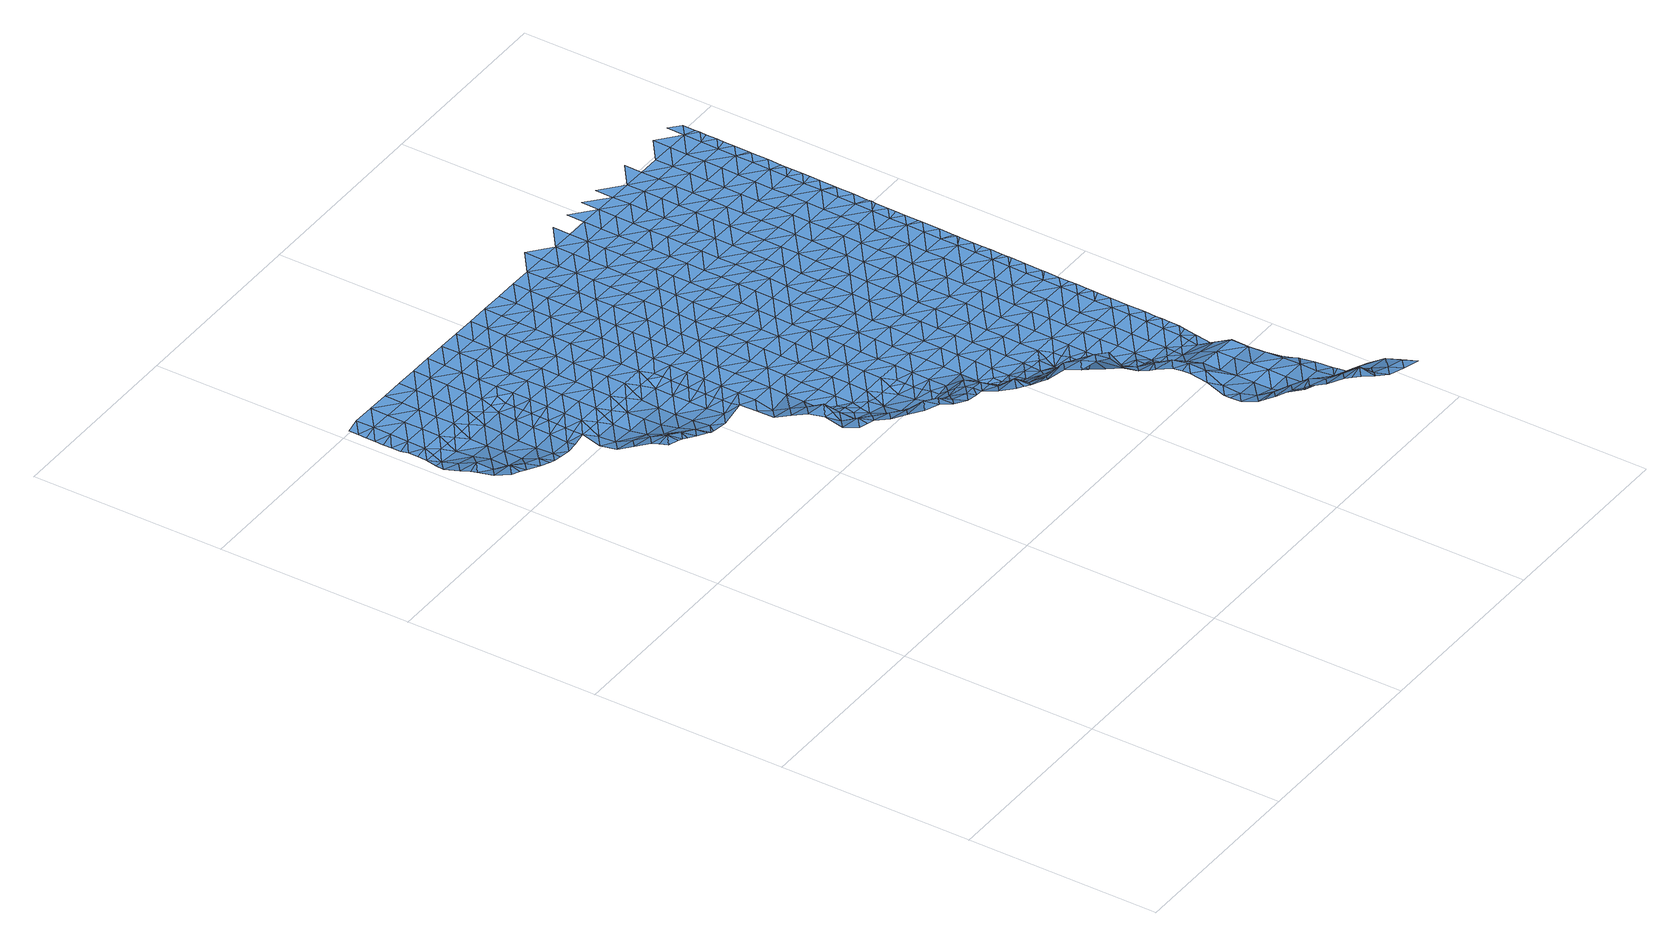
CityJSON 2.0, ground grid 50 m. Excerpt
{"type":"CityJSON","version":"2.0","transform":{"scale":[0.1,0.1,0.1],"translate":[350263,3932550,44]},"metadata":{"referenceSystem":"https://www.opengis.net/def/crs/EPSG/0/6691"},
"CityObjects":{
"waterbody1":{"type":"WaterBody","attributes":{"name":"8","class":"1140","function":"1","WaterBodyRiverFloodingRiskAttribute.description":"4","WaterBodyRiverFloodingRiskAttribute.rankOrg":"2","WaterBodyRiverFloodingRiskAttribute.adminType":"2","WaterBodyRiverFloodingRiskAttribute.scale":"L1"},"geometry":[{"type":"MultiSurface","lod":"1","boundaries":[[[0,1,2]],[[0,3,1]],[[3,4,1]],[[1,5,2]],[[6,5,7]],[[6,2,5]],[[4,8,1]],[[5,9,7]],[[9,10,11]],[[11,7,9]],[[12,13,14]],[[1,15,5]],[[12,10,9]],[[14,10,12]],[[16,15,1]],[[1,8,16]],[[5,17,9]],[[18,13,19]],[[8,20,16]],[[13,12,19]],[[20,21,16]],[[12,9,17]],[[5,15,17]],[[22,19,12]],[[23,12,17]],[[16,24,15]],[[16,21,25]],[[12,23,22]],[[15,26,17]],[[21,27,25]],[[24,16,25]],[[24,26,15]],[[17,26,23]],[[27,28,25]],[[22,23,29]],[[30,24,25]],[[29,23,26]],[[31,25,28]],[[29,32,22]],[[31,30,25]],[[33,31,28]],[[24,34,26]],[[26,35,29]],[[33,36,31]],[[34,24,30]],[[34,35,26]],[[36,37,31]],[[32,29,35]],[[38,39,40]],[[41,40,39]],[[31,42,30]],[[43,41,39]],[[39,44,43]],[[44,45,46]],[[47,34,30]],[[48,37,36]],[[46,43,44]],[[32,35,49]],[[38,50,39]],[[42,31,37]],[[44,51,45]],[[51,52,53]],[[53,45,51]],[[48,54,37]],[[47,55,34]],[[51,56,52]],[[57,39,50]],[[30,42,47]],[[39,58,44]],[[59,49,35]],[[60,56,61]],[[60,52,56]],[[35,34,55]],[[62,57,50]],[[56,63,61]],[[63,54,64]],[[44,65,51]],[[66,37,54]],[[37,67,42]],[[64,61,63]],[[58,39,57]],[[58,65,44]],[[59,35,55]],[[51,68,56]],[[66,54,63]],[[62,69,57]],[[65,68,51]],[[67,37,66]],[[47,70,55]],[[56,71,63]],[[47,42,70]],[[69,72,57]],[[68,71,56]],[[63,71,66]],[[42,67,70]],[[58,73,65]],[[74,72,69]],[[66,75,67]],[[58,57,73]],[[55,70,76]],[[59,55,77]],[[73,57,72]],[[65,78,68]],[[73,78,65]],[[55,76,77]],[[66,71,75]],[[67,79,70]],[[74,80,72]],[[81,82,83]],[[84,79,67]],[[82,81,85]],[[78,86,68]],[[68,87,71]],[[67,75,84]],[[70,88,76]],[[83,89,90]],[[86,87,68]],[[87,75,71]],[[79,88,70]],[[83,82,89]],[[85,91,82]],[[76,92,77]],[[72,80,93]],[[94,90,95]],[[96,97,82]],[[82,97,89]],[[73,72,98]],[[90,89,95]],[[73,99,78]],[[82,91,96]],[[80,100,93]],[[98,72,93]],[[98,99,73]],[[94,101,102]],[[103,104,75]],[[103,75,87]],[[76,88,92]],[[94,95,101]],[[78,105,86]],[[84,75,104]],[[84,106,79]],[[97,107,89]],[[108,95,89]],[[100,109,93]],[[104,106,84]],[[110,102,111]],[[102,101,111]],[[86,112,87]],[[107,108,89]],[[105,78,99]],[[105,112,86]],[[112,103,87]],[[88,79,106]],[[113,114,115]],[[114,110,111]],[[113,110,114]],[[107,97,116]],[[117,92,88]],[[98,93,118]],[[93,109,118]],[[101,95,119]],[[101,120,111]],[[98,121,99]],[[122,118,109]],[[123,115,124]],[[125,88,106]],[[116,126,107]],[[119,95,108]],[[115,114,124]],[[127,123,124]],[[111,120,114]],[[124,128,127]],[[104,103,129]],[[128,130,131]],[[99,132,105]],[[129,103,112]],[[131,127,128]],[[98,118,121]],[[88,125,117]],[[133,134,135]],[[120,101,119]],[[126,136,107]],[[137,124,114]],[[107,136,108]],[[122,138,118]],[[128,139,130]],[[120,137,114]],[[139,140,141]],[[132,99,121]],[[126,135,142]],[[141,130,139]],[[132,143,105]],[[105,144,112]],[[145,119,108]],[[104,129,146]],[[135,134,142]],[[106,104,147]],[[142,136,126]],[[148,128,124]],[[147,104,146]],[[149,138,150]],[[151,129,112]],[[118,152,121]],[[149,140,139]],[[150,140,149]],[[134,153,142]],[[125,106,154]],[[125,155,117]],[[156,120,119]],[[118,138,157]],[[144,105,143]],[[108,136,145]],[[124,137,158]],[[128,159,139]],[[106,147,154]],[[121,160,132]],[[153,161,142]],[[162,156,119]],[[138,149,157]],[[162,119,145]],[[152,118,157]],[[124,158,148]],[[142,163,136]],[[151,112,144]],[[146,129,151]],[[120,164,137]],[[125,154,155]],[[132,165,143]],[[161,163,142]],[[156,164,120]],[[149,139,159]],[[166,161,153]],[[128,148,159]],[[147,146,167]],[[121,152,160]],[[167,146,151]],[[147,168,154]],[[158,137,164]],[[145,169,162]],[[157,149,170]],[[165,132,160]],[[144,143,165]],[[145,136,169]],[[171,152,157]],[[144,172,151]],[[149,159,170]],[[166,173,161]],[[147,167,168]],[[148,158,174]],[[136,163,169]],[[162,175,156]],[[176,171,157]],[[177,159,148]],[[158,164,174]],[[172,144,165]],[[178,167,151]],[[157,170,176]],[[152,179,160]],[[180,164,156]],[[154,168,181]],[[155,154,182]],[[175,162,169]],[[183,184,185]],[[186,161,173]],[[187,148,174]],[[161,188,163]],[[175,180,156]],[[189,183,185]],[[190,165,160]],[[184,191,185]],[[159,192,170]],[[154,181,182]],[[151,172,193]],[[167,194,168]],[[195,196,197]],[[177,148,187]],[[179,152,171]],[[195,189,185]],[[197,189,195]],[[163,198,169]],[[178,151,193]],[[178,194,167]],[[194,181,168]],[[180,199,164]],[[191,200,185]],[[173,201,186]],[[165,202,172]],[[161,186,188]],[[192,159,177]],[[169,198,175]],[[203,196,195]],[[204,196,203]],[[190,202,165]],[[205,171,176]],[[206,207,185]],[[208,182,181]],[[185,207,195]],[[174,164,209]],[[160,179,190]],[[210,204,203]],[[206,185,200]],[[172,202,193]],[[176,170,211]],[[201,212,186]],[[198,163,188]],[[213,180,175]],[[203,214,210]],[[194,208,181]],[[214,215,216]],[[164,199,209]],[[187,217,177]],[[216,210,214]],[[198,213,175]],[[170,192,211]],[[218,179,171]],[[187,174,217]],[[207,219,195]],[[220,188,186]],[[214,221,215]],[[208,222,182]],[[217,174,209]],[[195,223,203]],[[205,218,171]],[[224,221,212]],[[218,190,179]],[[220,186,212]],[[224,215,221]],[[178,193,225]],[[213,226,180]],[[176,211,205]],[[180,227,199]],[[193,202,225]],[[178,228,194]],[[203,223,214]],[[226,227,180]],[[229,219,207]],[[192,177,230]],[[231,209,199]],[[220,212,221]],[[232,202,190]],[[177,217,230]],[[192,233,211]],[[234,208,194]],[[198,188,235]],[[178,225,236]],[[195,219,223]],[[227,231,199]],[[231,217,209]],[[223,237,214]],[[188,220,235]],[[238,192,230]],[[198,239,213]],[[228,178,236]],[[229,240,219]],[[221,214,237]],[[241,222,208]],[[190,218,242]],[[243,226,213]],[[237,244,221]],[[221,245,220]],[[232,190,242]],[[217,246,230]],[[198,235,247]],[[192,238,233]],[[234,194,228]],[[205,211,248]],[[225,202,249]],[[239,198,247]],[[225,250,236]],[[251,238,230]],[[252,219,240]],[[248,211,233]],[[253,227,226]],[[254,255,256]],[[246,217,231]],[[249,202,232]],[[256,255,257]],[[240,254,256]],[[241,208,234]],[[236,250,228]],[[218,205,258]],[[235,220,245]],[[243,253,226]],[[253,231,227]],[[221,244,245]],[[223,219,259]],[[213,239,243]],[[223,260,237]],[[252,240,256]],[[258,261,218]],[[250,225,249]],[[238,262,233]],[[205,248,258]],[[257,263,256]],[[230,246,251]],[[251,262,238]],[[242,218,261]],[[264,265,235]],[[219,252,259]],[[237,266,244]],[[267,246,231]],[[232,242,261]],[[235,245,264]],[[268,249,232]],[[247,235,265]],[[247,269,239]],[[234,228,270]],[[271,252,256]],[[262,272,233]],[[233,273,248]],[[260,266,237]],[[265,269,247]],[[269,243,239]],[[228,250,270]],[[223,259,260]],[[244,266,245]],[[274,267,231]],[[231,253,274]],[[268,232,261]],[[246,275,251]],[[256,263,271]],[[248,276,258]],[[249,277,250]],[[278,253,243]],[[234,270,279]],[[241,234,280]],[[245,281,264]],[[252,282,259]],[[273,233,272]],[[273,276,248]],[[251,275,262]],[[283,277,249]],[[269,278,243]],[[284,261,258]],[[263,285,271]],[[283,249,268]],[[234,279,280]],[[286,252,271]],[[250,287,270]],[[281,245,266]],[[253,288,274]],[[276,284,258]],[[284,268,261]],[[246,267,275]],[[264,289,265]],[[262,290,272]],[[278,288,253]],[[285,291,271]],[[282,252,286]],[[260,259,282]],[[270,287,279]],[[289,269,265]],[[292,273,272]],[[293,267,274]],[[264,281,294]],[[287,250,277]],[[268,295,283]],[[296,286,271]],[[262,275,290]],[[297,298,260]],[[279,299,280]],[[298,281,266]],[[297,260,282]],[[300,293,274]],[[296,271,291]],[[264,294,289]],[[301,278,269]],[[266,260,298]],[[300,274,288]],[[273,302,276]],[[295,268,284]],[[267,303,275]],[[272,290,292]],[[299,279,287]],[[304,305,306]],[[301,288,278]],[[307,305,308]],[[307,306,305]],[[296,309,286]],[[310,269,289]],[[281,311,294]],[[277,283,312]],[[302,273,292]],[[296,291,313]],[[314,284,276]],[[275,315,290]],[[309,316,286]],[[277,317,287]],[[316,297,282]],[[305,318,308]],[[302,319,276]],[[320,311,281]],[[283,295,312]],[[280,299,321]],[[322,308,318]],[[282,286,316]],[[269,310,301]],[[319,314,276]],[[281,298,320]],[[267,293,303]],[[323,322,318]],[[304,324,305]],[[325,280,321]],[[326,295,284]],[[313,327,296]],[[290,328,292]],[[329,299,287]],[[289,294,311]],[[277,312,317]],[[330,331,332]],[[300,288,333]],[[332,323,330]],[[315,328,290]],[[333,288,301]],[[297,334,298]],[[300,335,293]],[[275,303,315]],[[323,318,330]],[[295,326,312]],[[336,309,296]],[[337,287,317]],[[305,338,318]],[[327,336,296]],[[339,321,299]],[[310,289,340]],[[341,327,342]],[[298,334,320]],[[343,344,345]],[[341,331,330]],[[346,301,310]],[[342,331,341]],[[302,292,328]],[[297,316,347]],[[345,344,348]],[[324,343,345]],[[326,284,314]],[[289,311,340]],[[349,317,312]],[[329,287,337]],[[302,350,319]],[[329,339,299]],[[300,333,335]],[[305,324,338]],[[293,351,303]],[[334,297,347]],[[341,336,327]],[[352,346,310]],[[353,311,320]],[[352,310,340]],[[354,333,301]],[[334,355,320]],[[356,293,335]],[[324,345,338]],[[348,357,345]],[[350,302,328]],[[358,359,318]],[[360,314,319]],[[325,321,339]],[[303,361,315]],[[362,341,330]],[[353,340,311]],[[312,326,349]],[[316,363,347]],[[346,354,301]],[[318,338,358]],[[330,318,359]],[[309,336,364]],[[316,309,363]],[[360,326,314]],[[293,356,351]],[[315,361,328]],[[359,362,330]],[[362,336,341]],[[365,317,349]],[[345,366,338]],[[319,350,367]],[[366,345,357]],[[309,364,363]],[[337,317,368]],[[335,333,354]],[[369,356,335]],[[320,355,353]],[[363,370,347]],[[347,371,334]],[[360,319,367]],[[303,351,361]],[[340,372,352]],[[368,317,365]],[[368,373,337]],[[373,339,329]],[[326,374,349]],[[370,371,347]],[[366,375,338]],[[329,337,373]],[[376,351,356]],[[362,377,336]],[[378,340,353]],[[336,379,364]],[[352,372,346]],[[350,328,380]],[[369,335,354]],[[334,381,355]],[[357,382,366]],[[350,383,367]],[[328,361,380]],[[326,360,374]],[[372,340,378]],[[358,338,384]],[[355,381,353]],[[364,385,363]],[[376,356,369]],[[386,361,351]],[[365,349,387]],[[382,388,366]],[[372,389,346]],[[383,350,380]],[[390,360,367]],[[391,362,359]],[[376,392,351]],[[379,336,377]],[[379,385,364]],[[385,370,363]],[[338,375,384]],[[383,393,367]],[[394,339,373]],[[381,334,371]],[[395,378,353]],[[349,374,387]],[[359,358,391]],[[392,386,351]],[[396,369,354]],[[393,390,367]],[[361,386,380]],[[368,365,397]],[[354,346,398]],[[391,358,384]],[[388,399,366]],[[400,339,394]],[[360,390,374]],[[368,401,373]],[[362,402,377]],[[365,387,397]],[[366,403,375]],[[397,401,368]],[[391,402,362]],[[346,389,398]],[[370,404,371]],[[369,396,376]],[[353,381,395]],[[395,405,378]],[[378,406,372]],[[374,407,387]],[[405,406,378]],[[375,408,384]],[[401,409,373]],[[410,392,376]],[[411,389,372]],[[383,380,412]],[[370,385,413]],[[354,398,396]],[[399,388,414]],[[383,415,393]],[[396,410,376]],[[380,386,412]],[[366,399,403]],[[412,415,383]],[[416,391,384]],[[374,390,417]],[[406,411,372]],[[370,413,404]],[[394,373,418]],[[377,402,419]],[[379,377,420]],[[379,421,385]],[[381,371,422]],[[414,423,399]],[[424,401,397]],[[374,417,407]],[[392,425,386]],[[375,403,408]],[[373,409,418]],[[422,371,404]],[[393,426,390]],[[427,402,391]],[[395,381,422]],[[377,419,420]],[[397,387,424]],[[385,421,413]],[[398,389,411]],[[428,403,399]],[[429,425,392]],[[395,430,405]],[[424,387,407]],[[431,412,386]],[[416,384,408]],[[398,432,396]],[[390,426,417]],[[427,419,402]],[[392,410,429]],[[399,423,433]],[[393,415,434]],[[435,430,395]],[[428,399,433]],[[430,406,405]],[[379,420,421]],[[401,436,409]],[[428,437,403]],[[421,438,413]],[[395,422,435]],[[398,411,439]],[[393,434,426]],[[427,391,416]],[[396,440,410]],[[441,401,424]],[[408,403,442]],[[438,443,413]],[[442,403,437]],[[432,398,439]],[[409,444,418]],[[442,445,408]],[[427,446,419]],[[447,411,406]],[[415,412,431]],[[404,413,443]],[[404,448,422]],[[410,440,429]],[[407,417,449]],[[450,424,407]],[[386,425,431]],[[436,401,441]],[[415,451,434]],[[446,452,419]],[[416,408,453]],[[443,448,404]],[[417,426,449]],[[408,445,453]],[[420,419,452]],[[420,454,421]],[[396,432,440]],[[429,455,425]],[[406,430,456]],[[457,441,424]],[[444,409,436]],[[458,418,444]],[[440,455,429]],[[450,407,449]],[[415,431,451]],[[451,459,434]],[[427,416,460]],[[435,422,448]],[[450,457,424]],[[416,453,460]],[[421,454,438]],[[461,432,439]],[[406,456,447]],[[439,411,461]],[[462,436,441]],[[426,434,463]],[[446,427,464]],[[420,452,454]],[[427,460,464]],[[438,465,443]],[[466,435,448]],[[411,447,461]],[[463,434,459]],[[430,435,467]],[[446,468,452]],[[425,455,469]],[[431,425,470]],[[471,441,457]],[[449,426,472]],[[446,464,473]],[[474,447,456]],[[475,448,443]],[[476,477,432]],[[435,466,467]],[[446,473,468]],[[451,431,470]],[[438,454,465]],[[465,478,443]],[[472,426,463]],[[479,457,450]],[[456,430,474]],[[425,469,470]],[[462,441,471]],[[480,481,452]],[[451,482,459]],[[444,436,462]],[[432,461,476]],[[440,432,477]],[[480,452,468]],[[478,475,443]],[[450,449,479]],[[474,430,467]],[[454,452,481]],[[477,483,440]],[[483,469,455]],[[481,484,454]],[[485,465,454]],[[448,486,466]],[[479,449,472]],[[459,487,463]],[[488,444,489]],[[455,440,483]],[[490,471,457]],[[451,470,482]],[[482,487,459]],[[489,444,462]],[[475,486,448]],[[479,491,457]],[[454,484,485]],[[492,447,474]],[[461,493,476]],[[485,494,465]],[[461,447,493]],[[495,462,471]],[[467,466,486]],[[478,465,496]],[[497,474,467]],[[498,499,469]],[[447,492,493]],[[496,465,494]],[[476,500,477]],[[501,479,472]],[[486,502,467]],[[503,475,478]],[[490,457,491]],[[490,495,471]],[[495,489,462]],[[496,503,478]],[[469,483,498]],[[470,469,499]],[[463,487,504]],[[472,463,501]],[[502,497,467]],[[501,463,504]],[[505,491,479]],[[503,506,475]],[[482,507,487]],[[476,493,500]],[[508,509,489]],[[475,510,486]],[[482,470,507]],[[501,505,479]],[[492,474,497]],[[507,470,499]],[[511,493,492]],[[510,475,506]],[[483,512,498]],[[487,513,504]],[[477,500,514]],[[483,477,512]],[[515,516,486]],[[517,490,491]],[[486,516,502]],[[508,489,495]],[[515,486,510]],[[518,492,497]],[[477,514,512]],[[517,495,490]],[[516,519,502]],[[520,497,502]],[[487,507,513]],[[519,520,502]],[[513,521,504]],[[491,505,522]],[[499,498,523]],[[492,518,511]],[[521,524,504]],[[525,507,499]],[[500,493,526]],[[527,518,497]],[[501,524,505]],[[520,528,497]],[[498,512,523]],[[491,522,517]],[[501,504,524]],[[528,527,497]],[[514,500,526]],[[493,511,526]],[[527,529,518]],[[508,495,530]],[[505,531,522]],[[499,523,532]],[[530,495,517]],[[529,533,518]],[[518,533,511]],[[530,534,508]],[[525,499,532]],[[513,507,525]],[[534,535,508]],[[514,526,536]],[[512,514,537]],[[531,505,524]],[[538,517,522]],[[511,539,526]],[[531,540,522]],[[523,512,537]],[[521,513,541]],[[514,536,537]],[[511,533,539]],[[541,513,525]],[[542,524,521]],[[517,538,530]],[[543,544,526]],[[526,544,536]],[[543,526,539]],[[532,523,545]],[[546,542,521]],[[542,531,524]],[[538,522,540]],[[547,534,530]],[[546,521,541]],[[523,537,545]],[[548,549,536]],[[538,547,530]],[[548,536,544]],[[537,536,549]],[[550,532,545]],[[525,532,551]],[[552,545,537]],[[542,553,531]],[[531,554,540]],[[547,555,534]],[[556,537,549]],[[541,525,551]],[[553,554,531]],[[532,550,551]],[[541,557,546]],[[552,537,556]],[[558,538,540]],[[552,559,545]],[[559,560,545]],[[545,560,550]],[[557,541,551]],[[557,561,546]],[[546,562,542]],[[560,563,550]],[[550,563,551]],[[562,553,542]],[[558,540,554]],[[547,538,558]],[[547,564,555]],[[565,551,563]],[[562,546,561]],[[566,551,565]],[[557,551,566]],[[567,554,553]],[[566,568,557]],[[547,558,569]],[[568,570,557]],[[557,570,561]],[[567,558,554]],[[564,547,569]],[[571,553,562]],[[572,561,570]],[[573,569,558]],[[574,555,564]],[[562,561,575]],[[553,571,567]],[[561,572,575]],[[576,577,562]],[[576,562,575]],[[571,562,577]],[[558,567,573]],[[578,567,571]],[[579,580,569]],[[580,574,564]],[[571,577,578]],[[569,573,579]],[[564,569,580]],[[581,567,578]],[[567,582,573]],[[582,567,581]],[[582,583,573]],[[583,584,573]],[[579,573,584]],[[579,585,580]],[[586,579,584]],[[579,586,585]],[[585,587,580]],[[588,589,580]],[[587,588,580]]]}]},
"waterbody2":{"type":"WaterBody","attributes":{"name":"8","class":"1140","function":"1","WaterBodyRiverFloodingRiskAttribute.description":"4","WaterBodyRiverFloodingRiskAttribute.rankOrg":"1","WaterBodyRiverFloodingRiskAttribute.adminType":"2","WaterBodyRiverFloodingRiskAttribute.scale":"L1"},"geometry":[{"type":"MultiSurface","lod":"1","boundaries":[[[590,591,592]],[[593,594,595]],[[593,596,594]],[[593,597,596]],[[597,593,598]],[[599,598,593]],[[600,601,602]],[[603,601,600]],[[603,604,601]],[[605,604,603]],[[40,604,605]],[[604,40,41]],[[591,606,592]],[[590,592,607]],[[592,608,607]],[[590,607,609]],[[610,609,607]],[[609,610,611]],[[610,28,611]],[[33,28,610]],[[27,21,611]],[[612,611,21]],[[20,612,21]],[[20,8,612]],[[610,36,33]],[[613,36,610]],[[48,36,613]],[[28,27,611]],[[611,612,609]],[[52,60,608]],[[612,614,615]],[[614,616,615]],[[616,617,615]],[[615,618,609]],[[607,613,610]],[[609,618,590]],[[617,618,615]],[[619,617,616]],[[620,616,614]],[[620,614,621]],[[60,61,608]],[[608,61,613]],[[61,64,613]],[[54,48,64]],[[614,612,8]],[[64,48,613]],[[608,613,607]],[[41,43,604]],[[622,601,604]],[[602,601,623]],[[624,602,623]],[[598,625,597]],[[597,626,596]],[[596,627,594]],[[599,593,595]],[[606,608,592]],[[591,622,606]],[[622,604,43]],[[43,46,622]],[[4,614,8]],[[4,3,614]],[[3,621,614]],[[46,45,622]],[[45,606,622]],[[45,53,606]],[[53,52,606]],[[612,615,609]],[[52,608,606]],[[619,616,620]],[[628,617,619]],[[628,627,617]],[[627,596,617]],[[596,618,617]],[[596,626,618]],[[618,626,590]],[[626,629,590]],[[626,597,629]],[[629,597,623]],[[625,623,597]],[[624,623,625]],[[629,623,591]],[[591,623,601]],[[591,601,622]],[[629,591,590]]]}]},
"waterbody3":{"type":"WaterBody","attributes":{"name":"8","class":"1140","function":"1","WaterBodyRiverFloodingRiskAttribute.description":"4","WaterBodyRiverFloodingRiskAttribute.rankOrg":"1","WaterBodyRiverFloodingRiskAttribute.adminType":"2","WaterBodyRiverFloodingRiskAttribute.scale":"L1"},"geometry":[{"type":"MultiSurface","lod":"1","boundaries":[[[122,109,630]],[[141,140,631]],[[131,130,632]],[[633,634,635]],[[635,634,636]],[[635,636,637]],[[637,636,638]],[[636,639,638]],[[639,69,638]],[[640,641,642]],[[643,637,638]],[[643,644,637]],[[40,644,643]],[[644,645,637]],[[646,637,645]],[[646,645,641]],[[640,646,641]],[[635,646,640]],[[647,635,640]],[[648,647,640]],[[649,647,648]],[[650,647,649]],[[633,647,650]],[[650,651,633]],[[138,122,150]],[[150,122,630]],[[150,630,140]],[[140,630,631]],[[630,652,631]],[[631,652,651]],[[631,651,632]],[[130,631,632]],[[130,141,631]],[[123,127,653]],[[632,653,127]],[[127,131,632]],[[654,651,650]],[[651,654,653]],[[655,653,654]],[[38,40,643]],[[115,655,113]],[[110,113,655]],[[649,656,657]],[[656,649,658]],[[659,658,648]],[[659,648,660]],[[660,648,661]],[[662,660,661]],[[50,38,643]],[[62,50,638]],[[638,69,62]],[[74,69,639]],[[100,80,663]],[[652,630,663]],[[636,634,639]],[[651,652,633]],[[633,635,647]],[[637,646,635]],[[638,50,643]],[[74,639,80]],[[639,663,80]],[[639,652,663]],[[634,652,639]],[[652,634,633]],[[661,648,640]],[[658,649,648]],[[654,650,649]],[[632,651,653]],[[655,654,664]],[[653,115,123]],[[665,110,655]],[[664,665,655]],[[665,664,666]],[[654,649,664]],[[666,664,657]],[[657,664,649]],[[661,640,642]],[[667,661,642]],[[661,667,668]],[[668,662,661]],[[100,663,109]],[[630,109,663]],[[655,115,653]]]}]},
"waterbody4":{"type":"WaterBody","attributes":{"name":"8","class":"1140","function":"1","WaterBodyRiverFloodingRiskAttribute.description":"4","WaterBodyRiverFloodingRiskAttribute.rankOrg":"1","WaterBodyRiverFloodingRiskAttribute.adminType":"2","WaterBodyRiverFloodingRiskAttribute.scale":"L1"},"geometry":[{"type":"MultiSurface","lod":"1","boundaries":[[[669,670,671]],[[672,670,669]],[[672,673,670]],[[673,672,674]],[[675,674,672]],[[676,677,678]],[[676,679,677]],[[676,680,679]],[[681,680,676]],[[682,680,681]],[[683,680,682]],[[683,684,680]],[[684,683,685]],[[680,686,679]],[[679,687,677]],[[678,681,676]],[[688,675,672]],[[669,688,672]],[[670,689,671]],[[690,91,671]],[[684,686,680]],[[197,691,189]],[[692,693,694]],[[695,684,685]],[[696,695,685]],[[695,696,183]],[[216,215,697]],[[215,224,698]],[[224,212,201]],[[204,692,196]],[[210,216,697]],[[693,692,699]],[[700,699,701]],[[201,173,698]],[[701,698,173]],[[701,697,698]],[[699,697,701]],[[692,697,699]],[[697,692,210]],[[204,210,692]],[[197,196,691]],[[196,692,691]],[[694,691,692]],[[694,684,691]],[[684,694,686]],[[686,694,702]],[[694,693,702]],[[702,693,699]],[[699,700,702]],[[702,700,703]],[[703,700,670]],[[670,700,689]],[[700,701,689]],[[701,153,689]],[[166,153,701]],[[97,96,690]],[[96,91,690]],[[116,97,690]],[[689,153,134]],[[673,703,670]],[[687,703,673]],[[679,703,687]],[[215,698,697]],[[679,686,703]],[[173,166,701]],[[224,201,698]],[[183,696,184]],[[85,669,91]],[[91,669,671]],[[686,702,703]],[[695,691,684]],[[691,695,189]],[[183,189,695]],[[688,669,81]],[[85,81,669]],[[135,126,116]],[[135,116,690]],[[690,133,135]],[[671,133,690]],[[671,689,133]],[[134,133,689]]]}]},
"waterbody5":{"type":"WaterBody","attributes":{"name":"8","class":"1140","function":"1","WaterBodyRiverFloodingRiskAttribute.description":"4","WaterBodyRiverFloodingRiskAttribute.rankOrg":"1","WaterBodyRiverFloodingRiskAttribute.adminType":"2","WaterBodyRiverFloodingRiskAttribute.scale":"L1"},"geometry":[{"type":"MultiSurface","lod":"1","boundaries":[[[704,705,200]],[[200,191,704]],[[191,184,704]],[[388,706,707]],[[414,388,707]],[[382,357,706]],[[708,706,357]],[[706,708,709]],[[709,710,711]],[[709,712,710]],[[713,714,715]],[[716,713,715]],[[304,717,324]],[[304,306,717]],[[343,324,717]],[[307,308,718]],[[718,308,719]],[[308,322,719]],[[711,715,714]],[[706,711,714]],[[706,714,707]],[[240,229,254]],[[254,229,720]],[[721,722,723]],[[724,723,725]],[[726,727,728]],[[726,729,727]],[[730,729,726]],[[731,729,730]],[[729,731,732]],[[733,732,731]],[[734,732,733]],[[735,732,734]],[[736,732,735]],[[736,735,737]],[[737,735,738]],[[738,735,739]],[[740,739,735]],[[739,740,741]],[[742,741,740]],[[743,741,742]],[[744,745,746]],[[745,742,746]],[[746,742,747]],[[748,746,747]],[[748,749,746]],[[749,748,750]],[[751,750,748]],[[750,751,710]],[[710,751,752]],[[752,751,753]],[[753,754,752]],[[754,753,755]],[[756,755,753]],[[755,756,757]],[[756,758,757]],[[756,759,758]],[[747,759,756]],[[747,740,759]],[[740,734,759]],[[759,734,758]],[[734,760,758]],[[760,757,758]],[[760,761,757]],[[762,761,760]],[[762,763,761]],[[764,763,762]],[[762,765,766]],[[254,720,255]],[[766,765,767]],[[765,768,767]],[[768,765,731]],[[255,720,705]],[[200,705,720]],[[206,200,720]],[[769,767,768]],[[769,770,767]],[[769,771,770]],[[772,771,769]],[[773,772,774]],[[775,773,774]],[[775,776,777]],[[777,776,778]],[[778,776,779]],[[776,769,779]],[[774,769,776]],[[778,779,780]],[[780,779,730]],[[779,768,730]],[[781,778,780]],[[782,778,781]],[[782,777,778]],[[781,783,782]],[[783,781,784]],[[785,784,781]],[[785,786,728]],[[781,786,785]],[[781,780,786]],[[726,786,780]],[[775,774,776]],[[774,772,769]],[[787,767,770]],[[779,769,768]],[[720,207,206]],[[788,755,789]],[[790,789,757]],[[791,790,757]],[[763,791,761]],[[760,733,762]],[[761,791,757]],[[757,789,755]],[[748,756,753]],[[752,715,710]],[[712,750,710]],[[748,753,751]],[[750,712,749]],[[748,747,756]],[[749,744,746]],[[745,743,742]],[[740,747,742]],[[729,792,793]],[[729,736,792]],[[737,792,736]],[[735,734,740]],[[734,733,760]],[[731,765,733]],[[732,736,729]],[[768,731,730]],[[726,780,730]],[[786,726,728]],[[727,729,793]],[[725,794,724]],[[723,724,721]],[[722,721,795]],[[796,722,795]],[[797,798,799]],[[800,255,705]],[[257,255,800]],[[285,263,801]],[[800,801,263]],[[802,801,800]],[[802,803,801]],[[802,804,803]],[[803,804,805]],[[805,804,806]],[[805,806,719]],[[807,805,719]],[[807,719,323]],[[807,323,332]],[[332,331,807]],[[331,808,807]],[[342,808,331]],[[342,327,808]],[[327,313,808]],[[313,291,808]],[[291,801,808]],[[808,801,807]],[[807,803,805]],[[801,803,807]],[[291,285,801]],[[257,800,263]],[[705,802,800]],[[229,207,720]],[[322,323,719]],[[719,806,718]],[[809,718,806]],[[809,306,718]],[[810,306,809]],[[809,806,811]],[[812,811,806]],[[813,809,811]],[[814,813,811]],[[306,307,718]],[[706,388,382]],[[357,348,708]],[[709,711,706]],[[709,815,816]],[[817,816,815]],[[348,344,708]],[[343,717,344]],[[810,717,306]],[[810,809,813]],[[817,815,818]],[[816,817,819]],[[816,712,709]],[[820,821,822]],[[814,811,823]],[[811,812,823]],[[812,806,804]],[[824,804,802]],[[711,710,715]],[[824,802,705]],[[825,704,184]],[[704,825,798]],[[798,825,799]],[[798,705,704]],[[798,824,705]],[[798,826,824]],[[797,826,798]],[[824,826,795]],[[826,796,795]],[[824,795,804]],[[795,721,804]],[[804,721,812]],[[812,721,823]],[[724,823,721]],[[794,823,724]],[[794,814,823]],[[749,822,744]],[[822,749,820]],[[820,749,712]],[[816,820,712]],[[819,820,816]],[[821,820,819]],[[818,815,810]],[[810,815,717]],[[815,344,717]],[[815,708,344]],[[709,708,815]],[[762,733,765]],[[716,715,827]],[[752,827,715]],[[752,828,827]],[[828,752,829]],[[830,762,766]],[[831,767,787]],[[414,707,423]],[[714,832,707]],[[713,832,714]],[[833,829,754]],[[834,833,754]],[[788,834,755]],[[766,767,831]],[[835,766,831]],[[835,830,766]],[[836,707,832]],[[707,836,423]],[[764,762,830]],[[755,834,754]],[[754,829,752]]]}]}
},
"vertices":[
[7,1806,31],[35,1805,36],[7,1829,31],[7,1782,29],[35,1782,27],[36,1851,36],[8,1852,26],[8,1875,26],[63,1781,27],[37,1897,36],[9,1921,25],[8,1898,25],[38,1944,36],[10,1967,25],[9,1944,25],[93,1850,36],[92,1804,36],[93,1897,36],[10,1990,26],[38,1990,36],[92,1781,24],[120,1781,24],[95,1989,36],[94,1943,36],[149,1849,36],[149,1803,36],[150,1896,36],[148,1780,24],[177,1780,26],[151,1942,36],[206,1848,36],[205,1802,36],[152,1988,36],[205,1779,26],[207,1895,36],[208,1941,36],[233,1779,26],[262,1801,36],[314,1546,24],[315,1569,37],[286,1547,24],[286,1570,24],[263,1847,36],[287,1593,24],[315,1615,37],[288,1639,25],[287,1616,25],[263,1894,36],[262,1778,26],[208,1987,36],[343,1546,24],[316,1662,37],[288,1685,26],[288,1662,25],[290,1778,36],[264,1940,36],[317,1708,37],[371,1568,37],[372,1614,36],[265,1986,36],[289,1708,26],[289,1731,25],[371,1545,24],[318,1754,36],[289,1755,26],[373,1661,36],[319,1800,36],[319,1847,36],[374,1707,36],[399,1545,23],[320,1893,36],[374,1753,36],[428,1567,36],[429,1614,36],[428,1544,23],[375,1799,36],[321,1939,36],[322,1985,36],[430,1660,36],[377,1892,36],[456,1544,23],[562,1080,91],[590,1102,101],[562,1126,82],[376,1846,36],[590,1079,87],[430,1706,36],[431,1752,36],[378,1938,36],[591,1149,74],[563,1172,58],[618,1079,72],[378,1984,36],[485,1566,36],[564,1218,34],[592,1195,51],[619,1102,72],[619,1125,59],[486,1613,36],[486,1659,36],[484,1543,23],[593,1241,26],[565,1265,32],[432,1798,36],[433,1845,36],[487,1705,36],[433,1891,36],[648,1148,35],[649,1194,35],[513,1543,23],[565,1311,30],[593,1287,36],[488,1751,36],[566,1334,24],[594,1333,36],[566,1357,24],[647,1124,40],[435,1983,36],[541,1565,36],[649,1240,35],[650,1286,36],[542,1612,36],[541,1542,22],[567,1380,22],[595,1380,36],[434,1937,36],[676,1124,35],[567,1403,22],[596,1426,36],[489,1797,36],[568,1449,21],[567,1426,21],[543,1658,36],[675,1078,35],[703,1077,31],[675,1101,40],[704,1147,35],[651,1332,36],[569,1542,22],[597,1472,36],[569,1496,21],[568,1473,21],[704,1100,35],[544,1704,36],[545,1750,36],[705,1193,35],[489,1844,36],[490,1890,36],[652,1425,36],[597,1518,36],[569,1519,22],[545,1797,36],[599,1611,36],[732,1077,31],[491,1936,36],[492,1982,36],[707,1285,36],[598,1564,36],[652,1379,36],[653,1471,36],[600,1657,36],[760,1099,35],[706,1239,35],[761,1146,35],[708,1331,36],[600,1703,36],[760,1076,23],[546,1843,36],[547,1889,36],[762,1192,35],[654,1517,36],[656,1610,36],[601,1749,36],[788,1076,22],[708,1378,36],[763,1238,35],[655,1564,36],[710,1470,36],[603,1842,36],[656,1656,36],[763,1284,36],[548,1935,36],[548,1981,36],[841,867,86],[841,844,88],[870,866,84],[817,1099,35],[709,1424,36],[818,1145,35],[842,890,80],[657,1702,36],[869,843,89],[711,1516,36],[602,1796,36],[604,1888,36],[871,913,72],[843,936,49],[842,913,67],[819,1191,35],[764,1331,36],[898,843,71],[817,1075,22],[658,1748,36],[871,959,37],[843,959,32],[712,1609,36],[898,866,60],[899,889,54],[604,1934,36],[765,1377,36],[843,982,31],[711,1563,36],[845,1075,22],[819,1237,35],[872,1005,35],[844,1029,22],[844,1006,25],[766,1423,36],[713,1655,36],[927,912,35],[874,1098,35],[873,1051,35],[605,1980,36],[928,958,35],[845,1052,22],[659,1795,36],[820,1283,36],[821,1330,36],[660,1887,36],[927,889,35],[767,1469,36],[822,1376,36],[715,1747,36],[768,1562,36],[661,1933,36],[874,1144,35],[659,1841,36],[929,1004,35],[767,1515,36],[876,1236,35],[955,888,35],[662,1979,36],[714,1701,36],[877,1282,35],[930,1050,35],[930,1097,35],[822,1422,36],[875,1190,35],[769,1608,36],[715,1794,36],[716,1840,36],[823,1468,36],[984,911,35],[878,1329,35],[955,865,35],[954,842,46],[983,865,35],[983,841,40],[770,1654,36],[985,957,35],[985,1003,35],[770,1700,36],[824,1514,36],[1011,841,40],[931,1143,35],[932,1189,35],[986,1049,35],[879,1421,35],[771,1746,36],[933,1235,35],[717,1886,36],[1040,864,35],[825,1561,36],[826,1607,36],[878,1375,35],[880,1467,35],[826,1653,36],[773,1839,36],[933,1281,35],[718,1932,36],[718,1979,36],[987,1096,35],[1041,956,35],[772,1793,36],[827,1699,36],[1039,841,34],[1041,910,35],[774,1885,36],[934,1328,35],[989,1188,35],[881,1514,36],[1068,840,34],[881,1560,36],[936,1420,35],[988,1142,35],[828,1746,36],[1097,863,35],[1042,1002,35],[1043,1048,35],[774,1931,36],[935,1374,35],[990,1281,35],[882,1606,36],[937,1466,35],[1150,654,43],[1150,677,35],[1121,654,58],[1122,677,48],[1122,700,48],[1097,909,35],[989,1234,35],[1044,1141,35],[829,1792,36],[1096,840,22],[884,1698,36],[937,1513,36],[1098,955,35],[829,1838,36],[1151,723,35],[883,1652,36],[1044,1095,35],[775,1978,36],[1123,724,38],[1123,747,28],[1178,653,43],[776,2024,36],[885,1745,36],[1124,839,22],[938,1559,36],[831,1930,36],[1152,769,35],[1124,793,28],[1123,770,28],[991,1327,35],[1100,1048,35],[992,1373,35],[1153,862,35],[830,1884,36],[1207,676,35],[832,1977,36],[1045,1187,35],[1152,816,35],[1124,816,22],[1178,630,43],[1177,607,57],[1206,630,35],[1047,1280,35],[1099,1001,35],[1206,607,39],[885,1791,36],[939,1605,36],[993,1465,35],[1046,1233,35],[1101,1140,35],[1048,1326,35],[1100,1094,35],[992,1419,35],[1234,606,39],[1208,722,35],[1208,768,35],[940,1697,36],[994,1512,36],[1209,815,35],[1155,954,35],[1154,908,35],[886,1837,36],[1263,629,35],[940,1651,36],[887,1883,36],[1048,1372,35],[1156,1000,35],[1156,1047,35],[1103,1232,35],[888,1929,36],[941,1744,36],[1263,675,35],[1049,1418,35],[1210,861,35],[1102,1186,35],[1211,907,35],[995,1558,36],[1157,1093,35],[1262,606,34],[996,1604,36],[1264,721,35],[1211,953,35],[1051,1511,36],[942,1790,36],[1291,605,30],[1103,1279,35],[997,1696,36],[1265,767,35],[1050,1464,35],[996,1650,36],[888,1976,36],[1158,1139,35],[1105,1371,35],[943,1836,36],[1104,1325,35],[1319,628,35],[889,2022,36],[944,1882,36],[1266,814,35],[1320,674,35],[1213,1046,35],[1159,1185,35],[1159,1231,35],[999,1789,36],[1321,720,35],[944,1929,36],[1106,1417,35],[1160,1278,35],[1051,1557,36],[1212,999,35],[1319,605,30],[1052,1603,36],[1322,766,35],[998,1743,36],[945,1975,36],[1267,860,35],[1267,906,35],[1268,952,35],[1214,1092,35],[1347,604,28],[999,1835,36],[1107,1510,36],[1054,1696,36],[1322,813,35],[1348,650,35],[1107,1463,35],[1215,1184,35],[1108,1556,36],[1162,1370,35],[1348,635,32],[1053,1649,36],[1215,1138,35],[1001,1928,36],[1348,675,35],[1269,998,35],[1161,1324,35],[1162,1416,35],[1000,1881,36],[1349,697,35],[1270,1045,35],[1002,1974,36],[1349,712,35],[1323,859,35],[1217,1277,35],[1270,1091,35],[1055,1742,36],[1055,1788,36],[1109,1602,36],[1324,905,35],[1350,743,35],[1325,951,35],[1163,1463,35],[1216,1231,35],[1056,1834,36],[946,2021,36],[1110,1648,36],[1350,789,35],[1218,1323,35],[1058,1927,36],[1110,1695,36],[1351,835,35],[1326,998,35],[1271,1137,35],[1272,1183,35],[1352,882,35],[1164,1509,36],[1165,1555,36],[1057,1880,36],[1111,1741,36],[1352,870,35],[1273,1230,35],[1327,1090,35],[1218,1369,35],[1219,1415,35],[1326,1044,35],[1112,1787,36],[1352,899,35],[1353,928,35],[1166,1601,36],[1220,1462,35],[1353,947,35],[1353,974,35],[1328,1136,35],[1166,1647,36],[1003,2020,36],[1058,1973,36],[1114,1879,36],[1113,1833,36],[1273,1276,35],[1274,1322,35],[1354,1012,35],[1114,1926,36],[1354,1020,35],[1329,1229,35],[1221,1508,36],[1221,1554,36],[1275,1368,35],[1168,1740,36],[1329,1182,35],[1355,1066,35],[1167,1694,36],[1169,1786,36],[1356,1102,35],[1222,1600,36],[1115,1972,36],[1059,2019,36],[1356,1113,35],[1331,1321,35],[1277,1461,35],[1223,1646,36],[1276,1414,35],[1356,1127,35],[1357,1159,35],[1170,1878,36],[1330,1275,35],[1357,1182,35],[1357,1205,35],[1224,1693,36],[1169,1832,36],[1277,1507,36],[1225,1739,36],[1279,1599,36],[1332,1367,35],[1358,1251,35],[1358,1242,35],[1358,1258,35],[1171,1925,36],[1225,1785,36],[1278,1553,36],[1359,1297,35],[1172,1971,36],[1173,2017,36],[1332,1413,35],[1333,1460,35],[1227,1878,36],[1360,1344,35],[1226,1831,36],[1280,1646,36],[1281,1738,36],[1360,1355,35],[1360,1390,35],[1334,1506,36],[1280,1692,36],[1228,1924,36],[1361,1415,35],[1361,1436,35],[1335,1552,36],[1336,1598,36],[1362,1482,36],[1282,1784,36],[1283,1830,36],[1228,1970,36],[1362,1469,35],[1336,1645,36],[1284,1877,36],[1362,1492,36],[1363,1529,36],[1337,1691,36],[1338,1737,36],[1364,1575,36],[1285,1969,36],[1364,1581,36],[1364,1621,36],[1339,1829,36],[1365,1646,36],[1284,1923,36],[1365,1667,36],[1339,1783,36],[1366,1696,36],[1340,1876,36],[1286,2015,36],[1366,1713,36],[1366,1726,36],[1367,1760,36],[1367,1806,36],[1341,1922,36],[1342,1968,36],[1368,1812,36],[1368,1852,36],[1369,1880,36],[1369,1898,36],[1370,1945,36],[1369,1927,36],[1370,1957,36],[1371,1991,36],[1343,2014,36],
[146,1665,16],[202,1617,11],[203,1664,11],[31,1574,86],[3,1598,65],[3,1551,86],[32,1620,54],[88,1573,55],[59,1550,65],[37,1551,73],[196,1548,17],[201,1571,14],[173,1548,21],[229,1548,12],[258,1570,11],[254,1547,17],[260,1663,13],[204,1710,13],[260,1709,15],[147,1711,12],[204,1756,16],[148,1757,12],[91,1758,12],[261,1755,17],[34,1759,18],[90,1712,17],[34,1713,32],[33,1666,54],[90,1665,29],[5,1690,39],[6,1736,23],[6,1756,25],[259,1616,13],[145,1572,34],[157,1549,26],[116,1549,41],[89,1619,29],[4,1644,54],[5,1663,48],[145,1618,16],
[541,1519,7],[540,1473,6],[539,1427,7],[426,1429,13],[427,1475,10],[369,1430,21],[370,1476,11],[313,1477,15],[371,1522,10],[427,1521,10],[312,1384,68],[284,1408,48],[283,1362,76],[314,1523,11],[285,1500,12],[284,1454,22],[312,1431,39],[368,1383,42],[368,1337,64],[424,1336,38],[425,1382,23],[482,1428,8],[483,1474,7],[538,1381,8],[482,1382,10],[538,1334,12],[439,1313,29],[452,1313,23],[395,1314,47],[358,1314,64],[339,1315,73],[311,1338,92],[320,1315,80],[484,1520,10],[481,1335,15],[509,1312,13],[462,1312,21],[283,1341,83],[282,1315,92],
[590,1056,73],[645,1009,72],[646,1055,44],[589,1010,101],[617,986,86],[594,987,92],[560,987,101],[643,870,171],[615,894,141],[614,848,171],[644,916,127],[700,869,145],[671,847,154],[672,847,153],[728,846,120],[756,868,107],[784,845,95],[701,916,101],[616,940,109],[561,1033,82],[703,1054,27],[647,1101,44],[814,914,62],[815,960,28],[758,961,33],[757,915,73],[813,867,89],[819,844,90],[815,1006,15],[816,1052,9],[759,1007,17],[702,1008,44],[760,1053,11],[701,962,62],[645,963,99],
[869,820,93],[926,819,57],[1262,583,33],[1319,582,26],[1205,583,43],[1204,537,67],[1260,490,82],[1261,536,61],[1204,491,84],[1346,512,36],[1318,535,55],[1317,489,80],[1345,479,42],[1149,631,51],[1093,678,60],[1094,724,40],[927,866,35],[923,681,180],[895,704,143],[895,658,189],[923,634,206],[894,612,206],[1141,122,228],[1113,146,215],[1112,100,240],[1142,168,208],[1197,121,203],[1198,168,169],[1199,214,126],[1256,213,108],[1200,260,99],[1143,261,135],[1142,215,173],[1114,238,148],[1115,267,128],[1115,284,115],[1144,307,105],[1116,331,96],[1145,353,91],[1116,359,94],[1118,423,110],[1117,377,93],[1145,400,94],[1201,352,88],[1202,399,88],[1146,446,117],[1203,445,84],[1260,444,82],[1316,443,80],[1259,398,88],[1315,397,84],[1315,350,87],[1258,351,89],[1314,304,89],[1257,305,89],[1201,306,88],[1256,259,92],[1313,258,89],[1312,212,96],[1341,234,91],[1341,222,93],[1255,167,144],[1312,166,119],[1311,119,168],[1254,120,189],[1310,73,200],[1339,96,153],[1339,85,161],[1338,50,189],[1337,3,204],[1309,27,215],[1281,4,220],[1253,28,230],[1224,5,236],[1196,29,249],[1253,74,208],[1197,75,220],[1139,30,299],[1167,6,266],[1111,7,299],[1111,31,286],[1111,53,275],[1140,76,262],[1339,112,141],[1343,334,76],[1343,327,78],[1343,322,79],[1342,281,86],[1114,192,185],[1113,162,204],[951,611,195],[924,727,124],[896,723,129],[870,751,120],[868,774,133],[840,751,133],[982,818,45],[1039,817,32],[982,772,76],[1038,771,61],[981,726,108],[1038,725,92],[1037,679,122],[1095,770,20],[1096,816,9],[1093,632,81],[1121,608,66],[1036,633,160],[980,680,152],[1064,609,108],[1007,610,170],[1149,584,80],[1148,538,108],[1120,562,89],[1120,579,80],[1119,516,111],[1147,492,117],[1119,490,115],[1118,469,117],[979,633,189],[925,773,88],[840,798,106],[896,750,108],[1345,466,45],[1345,448,47],[1344,419,50],[1340,188,98],[1340,142,119],[1347,558,22],[1344,398,57],[1343,373,65],[1340,163,109],[1347,562,22]
]}
